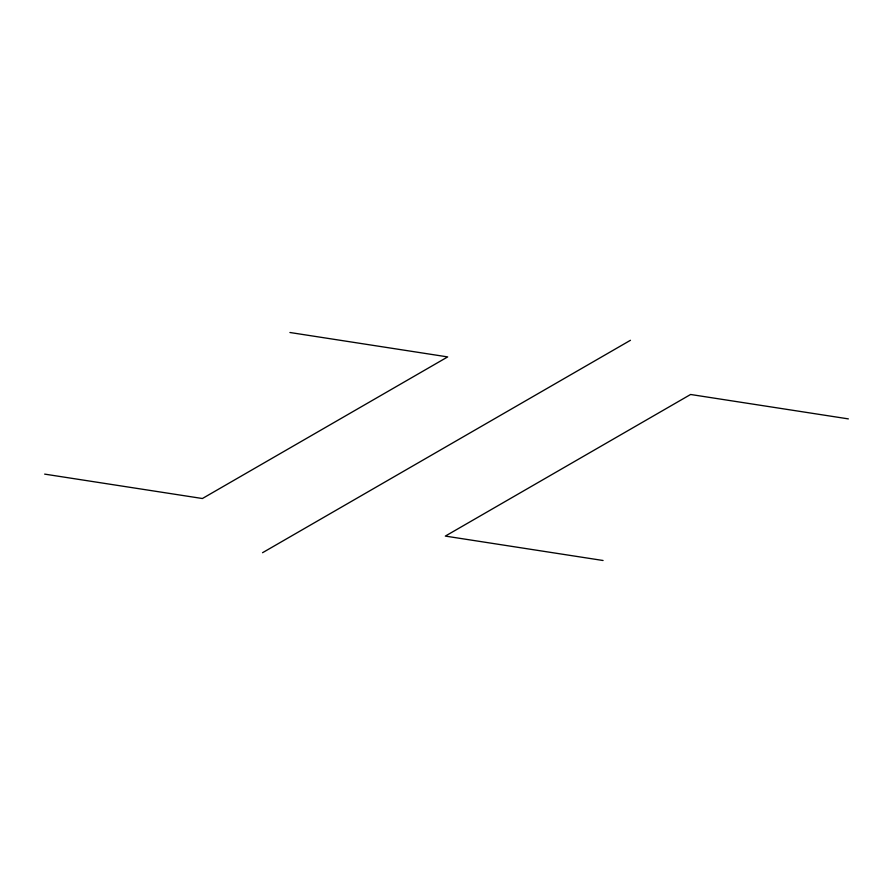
<?xml version="1.0" encoding="UTF-8"?>
<svg xmlns="http://www.w3.org/2000/svg" width="893" height="893" viewBox="0 0 893 893"><rect width="100%" height="100%" fill="white"/><g stroke="black" fill="none" stroke-linecap="round" stroke-linejoin="round"><path stroke-width="1.34" d="M262.542 552.711L630.458 340.289M289.924 332.497L447.672 356.91L202.398 498.517L44.65 474.116M848.35 418.884L690.602 394.483L445.328 536.09L603.076 560.503"/></g></svg>
